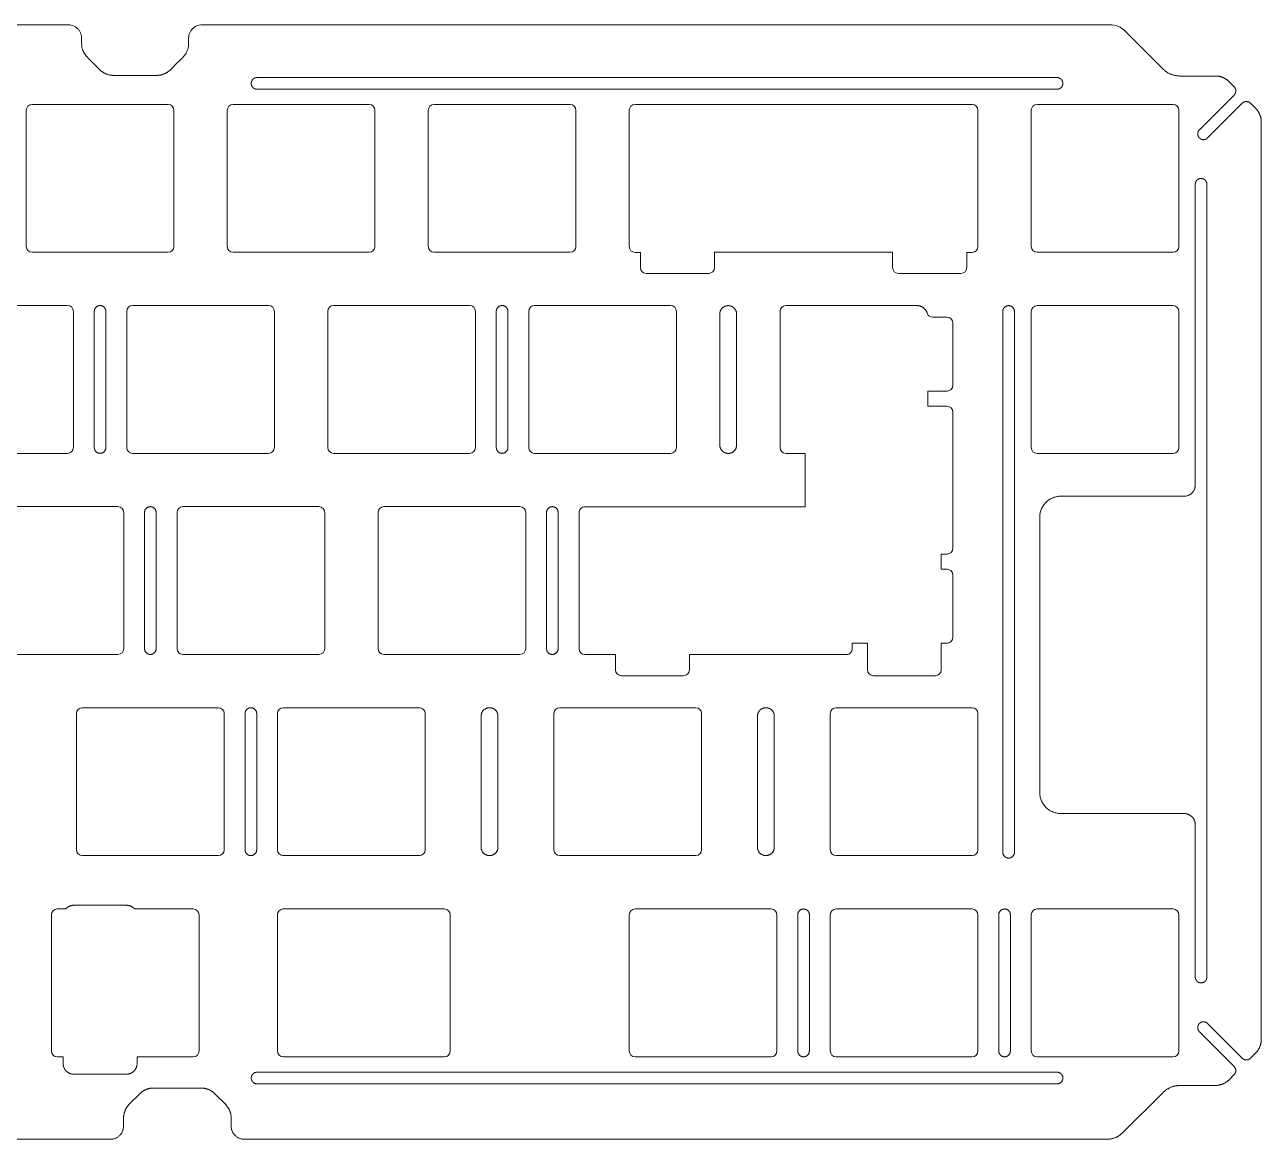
# Model space of a CAD drawing. Header units: inches. Extents: x -352 to 354, y -90 to 112.
# Drawn here: x 236.8 to 354, y -90.2 to 15.4 of the extents above; entities that cross this region are included whole.
import ezdxf

# ---------------------------------------------------------------- set-up
doc = ezdxf.new("R2010")
doc.units = ezdxf.units.IN
doc.header["$MEASUREMENT"] = 0
doc.layers.add('定位板', color=7, linetype='Continuous', lineweight=18, true_color=0x7efae9)

msp = doc.modelspace()

# ---------------------------------------------------------------- linework, layer by layer
at = {"layer": '定位板'}
for p, q in [((240.9, 15.41), (151.71, 15.41)), ((339.63, 15.41), (253.6, 15.41)), ((242.18, 13.62), (242.18, 14.13)), ((252.32, 14.13), (252.32, 13.62)), ((344.64, 11.24), (341.08, 14.81)), ((243.91, 11.14), (242.97, 12.08)), ((251.3, 11.85), (250.59, 11.14)), ((249.3, 10.61), (245.19, 10.61)), ((349.66, 10.55), (346.31, 10.55)), ((258.8, 10.4), (334.63, 10.4)), ((351.41, 9.53), (350.9, 10.04)), ((334.63, 9.3), (258.8, 9.3)), ((348.12, 5.46), (351.41, 8.75)), ((236.93, -5.6), (236.93, 7.3)), ((237.48, 7.85), (250.38, 7.85)), ((250.93, 7.3), (250.93, -5.6)), ((255.98, -5.6), (255.98, 7.3)), ((256.53, 7.85), (269.43, 7.85)), ((269.98, 7.3), (269.98, -5.6)), ((275.03, -5.6), (275.03, 7.3)), ((275.58, 7.85), (288.48, 7.85)), ((289.03, 7.3), (289.03, -5.6)), ((294.08, -5.61), (294.08, 7.3)), ((294.63, 7.85), (326.58, 7.85)), ((327.13, 7.3), (327.13, -5.61)), ((332.18, 7.3), (332.18, -5.6)), ((345.63, 7.85), (332.73, 7.85)), ((346.18, -5.6), (346.18, 7.3)), ((352.18, 7.97), (348.9, 4.68)), ((353.47, 7.46), (352.96, 7.97)), ((353.98, -80.73), (353.98, 6.23)), ((347.73, -28.2), (347.73, 0.3)), ((348.83, 0.3), (348.83, -74.8)), ((250.38, -6.15), (237.48, -6.15)), ((269.43, -6.15), (256.53, -6.15)), ((288.48, -6.15), (275.58, -6.15)), ((332.73, -6.15), (345.63, -6.15)), ((301.61, -8.15), (295.69, -8.15)), ((325.52, -8.15), (319.59, -8.15)), ((227.95, -11.19), (240.85, -11.19)), ((247, -11.19), (259.9, -11.19)), ((266.05, -11.19), (278.95, -11.19)), ((285.1, -11.19), (298, -11.19)), ((308.92, -11.2), (321.37, -11.2)), ((332.73, -11.2), (345.63, -11.2)), ((241.4, -11.74), (241.4, -24.64)), ((243.38, -24.64), (243.38, -11.74)), ((244.48, -11.74), (244.48, -24.64)), ((246.45, -24.64), (246.45, -11.74)), ((260.45, -11.74), (260.45, -24.64)), ((265.5, -24.64), (265.5, -11.74)), ((279.5, -11.74), (279.5, -24.64)), ((281.48, -24.64), (281.48, -11.74)), ((282.58, -11.74), (282.58, -24.64)), ((284.55, -24.64), (284.55, -11.74)), ((298.55, -11.74), (298.55, -24.64)), ((302.66, -24.4), (302.66, -12)), ((304.26, -12), (304.26, -24.4)), ((308.37, -24.65), (308.37, -11.75)), ((322.84, -12.29), (324.2, -12.29)), ((324.75, -12.84), (324.75, -18.74)), ((329.49, -62.98), (329.49, -11.75)), ((330.59, -11.75), (330.59, -62.98)), ((332.18, -24.65), (332.18, -11.75)), ((346.18, -11.75), (346.18, -24.65)), ((324.75, -21.28), (324.75, -34.18)), ((240.85, -25.19), (227.95, -25.19)), ((259.9, -25.19), (247, -25.19)), ((278.95, -25.19), (266.05, -25.19)), ((298, -25.19), (285.1, -25.19)), ((345.63, -25.2), (332.73, -25.2)), ((334.99, -29.25), (346.68, -29.25)), ((232.72, -30.24), (245.62, -30.24)), ((251.77, -30.24), (264.67, -30.24)), ((270.82, -30.24), (283.72, -30.24)), ((246.17, -30.79), (246.17, -43.69)), ((248.14, -43.69), (248.14, -30.79)), ((249.24, -30.79), (249.24, -43.69)), ((251.22, -43.69), (251.22, -30.79)), ((265.22, -30.79), (265.22, -43.69)), ((270.27, -43.69), (270.27, -30.79)), ((284.27, -30.79), (284.27, -43.69)), ((286.24, -43.69), (286.24, -30.79)), ((287.34, -30.79), (287.34, -43.69)), ((289.32, -43.7), (289.32, -30.8)), ((324.75, -36.72), (324.75, -42.62)), ((245.62, -44.24), (232.72, -44.24)), ((264.67, -44.24), (251.77, -44.24)), ((283.72, -44.24), (270.82, -44.24)), ((299.23, -46.25), (293.33, -46.25)), ((323.11, -46.25), (317.21, -46.25)), ((241.69, -62.74), (241.69, -49.84)), ((242.24, -49.29), (255.14, -49.29)), ((255.69, -49.84), (255.69, -62.74)), ((257.67, -62.74), (257.67, -49.84)), ((258.77, -49.84), (258.77, -62.74)), ((260.74, -62.74), (260.74, -49.84)), ((261.29, -49.29), (274.19, -49.29)), ((274.74, -49.84), (274.74, -62.74)), ((280.04, -62.49), (280.04, -50.09)), ((281.64, -50.09), (281.64, -62.49)), ((286.94, -62.74), (286.94, -49.84)), ((287.49, -49.29), (300.39, -49.29)), ((300.94, -49.84), (300.94, -62.74)), ((306.23, -62.49), (306.23, -50.09)), ((307.83, -50.09), (307.83, -62.49)), ((313.13, -62.74), (313.13, -49.84)), ((313.68, -49.29), (326.58, -49.29)), ((327.13, -49.84), (327.13, -62.74)), ((346.68, -59.31), (334.99, -59.31)), ((347.73, -74.8), (347.73, -60.36)), ((255.14, -63.29), (242.24, -63.29)), ((274.19, -63.29), (261.29, -63.29)), ((300.39, -63.29), (287.49, -63.29)), ((326.58, -63.29), (313.68, -63.29)), ((239.31, -81.8), (239.31, -68.9)), ((239.86, -68.35), (240.67, -68.35)), ((241.43, -68), (246.43, -68)), ((247.19, -68.35), (252.76, -68.35)), ((253.31, -68.9), (253.31, -81.8)), ((260.74, -81.8), (260.74, -68.9)), ((261.29, -68.35), (276.57, -68.35)), ((277.12, -68.9), (277.12, -81.8)), ((294.08, -81.8), (294.08, -68.9)), ((294.63, -68.35), (307.53, -68.35)), ((308.08, -68.9), (308.08, -81.8)), ((310.05, -81.8), (310.05, -68.9)), ((311.15, -68.9), (311.15, -81.8)), ((313.13, -81.8), (313.13, -68.9)), ((313.68, -68.35), (326.58, -68.35)), ((327.13, -68.9), (327.13, -81.8)), ((329.1, -81.8), (329.1, -68.9)), ((330.2, -68.9), (330.2, -81.8)), ((332.18, -81.8), (332.18, -68.9)), ((332.73, -68.35), (345.63, -68.35)), ((346.18, -68.9), (346.18, -81.8)), ((348.9, -79.19), (352.18, -82.48)), ((351.41, -83.26), (348.12, -79.97)), ((352.96, -82.48), (353.47, -81.97)), ((276.57, -82.35), (261.29, -82.35)), ((307.53, -82.35), (294.63, -82.35)), ((326.58, -82.35), (313.68, -82.35)), ((345.63, -82.35), (332.73, -82.35)), ((246.43, -84), (241.43, -84)), ((334.63, -83.81), (258.8, -83.81)), ((350.9, -84.55), (351.41, -84.04)), ((248.99, -85.31), (253.5, -85.31)), ((258.8, -84.91), (334.63, -84.91)), ((346.31, -85.06), (349.66, -85.06)), ((246.69, -86.85), (247.68, -85.85)), ((254.81, -85.85), (255.8, -86.85)), ((340.83, -89.56), (344.65, -85.75)), ((246.15, -88.91), (246.15, -88.16)), ((256.35, -88.16), (256.35, -88.91)), ((147.71, -90.16), (244.9, -90.16)), ((257.6, -90.16), (339.38, -90.16))]:
    msp.add_line(p, q, dxfattribs=at)
for points in [[(295.14, -7.6), (295.14, -6.16), (294.63, -6.16)], [(319.04, -7.6), (319.04, -6.15), (302.16, -6.15), (302.16, -7.6)], [(326.58, -6.16), (326.07, -6.16), (326.07, -7.6)], [(324.2, -19.29), (322.37, -19.29), (322.37, -20.73), (324.2, -20.73)], [(289.87, -30.25), (310.75, -30.25), (310.75, -25.2), (308.92, -25.2)], [(332.99, -57.31), (332.99, -31.25)], [(324.2, -34.73), (323.66, -34.73), (323.66, -36.17), (324.2, -36.17)], [(316.66, -45.7), (316.66, -43.17), (315.22, -43.17), (315.22, -43.7)], [(324.2, -43.17), (323.66, -43.17), (323.66, -45.7)], [(292.78, -45.7), (292.78, -44.25), (289.87, -44.25)], [(314.67, -44.25), (299.78, -44.25), (299.78, -45.7)], [(240.43, -83), (240.43, -82.35), (239.86, -82.35)], [(252.76, -82.35), (247.43, -82.35), (247.43, -83)]]:
    msp.add_lwpolyline(points, dxfattribs=at)
for centre, radius, start, end in [((339.63, 13.36), 2.05, 44.9946, 90), ((237.48, 7.3), 0.55, 90, 180), ((250.38, 7.3), 0.55, 0, 90), ((256.53, 7.3), 0.55, 90, 180), ((269.43, 7.3), 0.55, 0, 90), ((275.58, 7.3), 0.55, 90, 180), ((288.48, 7.3), 0.55, 0, 90), ((294.63, 7.3), 0.55, 90, 180), ((326.58, 7.3), 0.55, 360, 90), ((332.73, 7.3), 0.55, 90, 180), ((345.63, 7.3), 0.55, 0, 90), ((237.48, -5.6), 0.55, 180, 270), ((250.38, -5.6), 0.55, 270, 0), ((256.53, -5.6), 0.55, 180, 270), ((269.43, -5.6), 0.55, 270, 0), ((275.58, -5.6), 0.55, 180, 270), ((288.48, -5.6), 0.55, 270, 0), ((294.63, -5.61), 0.55, 180, 270), ((326.58, -5.61), 0.55, 270, 0), ((332.73, -5.6), 0.55, 180, 270), ((345.63, -5.6), 0.55, 270, 0), ((295.69, -7.6), 0.55, 180, 270), ((301.61, -7.6), 0.55, 270, 0), ((319.59, -7.6), 0.55, 180, 270), ((325.52, -7.6), 0.55, 270, 0), ((240.85, -11.74), 0.55, 0, 90), ((247, -11.74), 0.55, 90, 180), ((259.9, -11.74), 0.55, 0, 90), ((266.05, -11.74), 0.55, 90, 180), ((278.95, -11.74), 0.55, 0, 90), ((285.1, -11.74), 0.55, 90, 180), ((298, -11.74), 0.55, 0, 90), ((308.92, -11.75), 0.55, 90, 180), ((332.73, -11.75), 0.55, 90, 180), ((345.63, -11.75), 0.55, 0, 90), ((322.84, -11.74), 0.55, 197.3944, 215.0787), ((322.84, -11.74), 0.55, 215.0787, 270), ((324.2, -12.84), 0.55, 0, 90), ((324.2, -18.74), 0.55, 270, 360), ((324.2, -21.28), 0.55, 0, 90), ((240.85, -24.64), 0.55, 270, 0), ((247, -24.64), 0.55, 180, 270), ((259.9, -24.64), 0.55, 270, 0), ((266.05, -24.64), 0.55, 180, 270), ((278.95, -24.64), 0.55, 270, 0), ((285.1, -24.64), 0.55, 180, 270), ((298, -24.64), 0.55, 270, 0), ((308.92, -24.65), 0.55, 180, 270), ((332.73, -24.65), 0.55, 180, 270), ((345.63, -24.65), 0.55, 270, 0), ((245.62, -30.79), 0.55, 360, 90), ((251.77, -30.79), 0.55, 90, 180), ((264.67, -30.79), 0.55, 0, 90), ((270.82, -30.79), 0.55, 90, 180), ((283.72, -30.79), 0.55, 0, 90), ((289.87, -30.8), 0.55, 89.9999, 179.9999), ((324.2, -34.18), 0.55, 270, 0), ((324.2, -36.72), 0.55, 0, 90), ((324.2, -42.62), 0.55, 270, 0), ((245.62, -43.69), 0.55, 270, 0), ((251.77, -43.69), 0.55, 180, 270), ((264.67, -43.69), 0.55, 270, 360), ((270.82, -43.69), 0.55, 180, 270), ((283.72, -43.69), 0.55, 270, 360), ((289.87, -43.7), 0.55, 180, 270), ((314.67, -43.7), 0.55, 269.9974, 0), ((293.33, -45.7), 0.55, 180, 270), ((299.23, -45.7), 0.55, 270, 360), ((317.21, -45.7), 0.55, 180, 270), ((323.11, -45.7), 0.55, 270, 0), ((242.24, -49.84), 0.55, 90, 180), ((255.14, -49.84), 0.55, 0, 90), ((261.29, -49.84), 0.55, 90, 180), ((274.19, -49.84), 0.55, 0, 90), ((287.49, -49.84), 0.55, 90, 180), ((300.39, -49.84), 0.55, 0, 90), ((313.68, -49.84), 0.55, 90, 180), ((326.58, -49.84), 0.55, 0, 90), ((242.24, -62.74), 0.55, 180, 270), ((255.14, -62.74), 0.55, 270, 0), ((261.29, -62.74), 0.55, 180, 270), ((274.19, -62.74), 0.55, 270, 360), ((287.49, -62.74), 0.55, 180, 270), ((300.39, -62.74), 0.55, 270, 0), ((313.68, -62.74), 0.55, 180, 270), ((326.58, -62.74), 0.55, 270, 0), ((239.86, -68.9), 0.55, 90, 180), ((252.76, -68.9), 0.55, 360, 90), ((261.29, -68.9), 0.55, 90, 180), ((276.57, -68.9), 0.55, 0, 90), ((294.63, -68.9), 0.55, 90, 180), ((307.53, -68.9), 0.55, 0, 90), ((313.68, -68.9), 0.55, 90, 180), ((326.58, -68.9), 0.55, 0, 90), ((332.73, -68.9), 0.55, 90, 180), ((345.63, -68.9), 0.55, 0, 90), ((239.86, -81.8), 0.55, 180, 270), ((252.76, -81.8), 0.55, 270, 360), ((261.29, -81.8), 0.55, 180, 270), ((276.57, -81.8), 0.55, 270, 0), ((294.63, -81.8), 0.55, 180, 270), ((307.53, -81.8), 0.55, 270, 0), ((313.68, -81.8), 0.55, 180, 270), ((326.58, -81.8), 0.55, 270, 0), ((332.73, -81.8), 0.55, 180, 270), ((345.63, -81.8), 0.55, 270, 0)]:
    msp.add_arc(centre, radius, start, end, dxfattribs=at)
for points, knots in [([(242.18, 14.13), (242.18, 14.22), (242.16, 14.4), (242.07, 14.65), (241.94, 14.89), (241.78, 15.06), (241.64, 15.17), (241.49, 15.27), (241.25, 15.37), (241.03, 15.41), (240.9, 15.41)], [0, 0, 0, 0, 0.270409, 0.53969, 0.810573, 1.079993, 1.215297, 1.349347, 1.619887, 2.009126, 2.009126, 2.009126, 2.009126]), ([(253.6, 15.41), (253.51, 15.41), (253.33, 15.39), (253.07, 15.3), (252.83, 15.17), (252.67, 15.01), (252.55, 14.87), (252.46, 14.72), (252.35, 14.48), (252.32, 14.26), (252.32, 14.13)], [0, 0, 0, 0, 0.27, 0.539024, 0.809562, 1.078913, 1.214216, 1.348264, 1.618802, 2.00913, 2.00913, 2.00913, 2.00913]), ([(242.97, 12.08), (242.91, 12.13), (242.83, 12.21), (242.73, 12.32), (242.57, 12.48), (242.38, 12.76), (242.21, 13.17), (242.18, 13.47), (242.18, 13.62)], [0, 0, 0, 0, 0.226166, 0.339291, 0.451747, 0.898127, 1.343074, 1.790147, 1.790147, 1.790147, 1.790147]), ([(252.32, 13.62), (252.32, 13.44), (252.26, 13.09), (252.07, 12.68), (251.89, 12.45), (251.8, 12.35), (251.74, 12.29), (251.57, 12.12), (251.42, 11.97), (251.3, 11.85)], [0, 0, 0, 0, 0.536114, 1.070188, 1.338389, 1.405732, 1.470928, 1.599057, 2.111465, 2.111465, 2.111465, 2.111465])]:
    msp.add_open_spline(points, degree=3, knots=knots, dxfattribs=at)
for points, weights in [([(245.19, 10.61), (244.44, 10.61), (243.91, 11.14)], [1, 0.924007551812, 1]), ([(250.59, 11.14), (250.05, 10.61), (249.3, 10.61)], [1, 0.924007565087, 1]), ([(346.31, 10.55), (345.33, 10.55), (344.64, 11.24)], [1, 0.923879691408, 1]), ([(350.9, 10.04), (350.38, 10.55), (349.66, 10.55)], [1, 0.923879600391, 1]), ([(352.96, 7.97), (352.57, 8.36), (352.18, 7.97)], [1, 0.707107590626, 1]), ([(353.98, 6.23), (353.98, 6.95), (353.47, 7.46)], [1, 0.923879441589, 1]), ([(321.37, -11.2), (322.1, -11.2), (322.32, -11.91)], [1, 0.766694003658, 0.905070821617]), ([(332.99, -31.25), (332.99, -29.25), (334.99, -29.25)], [1, 0.70710678129, 1]), ([(346.68, -29.25), (347.73, -29.25), (347.73, -28.2)], [1, 0.707106781291, 1]), ([(334.99, -59.31), (332.99, -59.31), (332.99, -57.31)], [1, 0.707106781083, 1]), ([(347.73, -60.36), (347.73, -59.31), (346.68, -59.31)], [1, 0.707106781083, 1]), ([(240.67, -68.35), (240.97, -68), (241.43, -68)], [1, 0.908358085834, 1]), ([(246.43, -68), (246.89, -68), (247.19, -68.35)], [1, 0.908366034858, 1]), ([(353.47, -81.97), (353.98, -81.46), (353.98, -80.73)], [1, 0.923879562469, 1]), ([(241.43, -84), (240.43, -84), (240.43, -83)], [1, 0.70710761271, 1]), ([(247.43, -83), (247.43, -84), (246.43, -84)], [1, 0.707116358298, 1]), ([(352.18, -82.48), (352.57, -82.87), (352.96, -82.48)], [1, 0.707107007069, 1]), ([(351.41, -84.04), (351.79, -83.65), (351.41, -83.26)], [1, 0.707106961506, 1]), ([(247.68, -85.85), (248.23, -85.31), (248.99, -85.31)], [1, 0.923879532511, 1]), ([(253.5, -85.31), (254.27, -85.31), (254.81, -85.85)], [1, 0.923879532512, 1]), ([(344.65, -85.75), (345.33, -85.06), (346.31, -85.06)], [1, 0.92387950951, 1]), ([(349.66, -85.06), (350.38, -85.06), (350.9, -84.55)], [1, 0.923878833703, 1]), ([(246.15, -88.16), (246.15, -87.39), (246.69, -86.85)], [1, 0.923879532519, 1]), ([(255.8, -86.85), (256.35, -87.39), (256.35, -88.16)], [1, 0.923879532521, 1]), ([(244.9, -90.16), (246.15, -90.16), (246.15, -88.91)], [1, 0.707207195816, 1]), ([(256.35, -88.91), (256.35, -90.16), (257.6, -90.16)], [1, 0.707115829624, 1]), ([(339.38, -90.16), (340.23, -90.16), (340.83, -89.56)], [1, 0.923879532515, 1])]:
    msp.add_rational_spline(points, weights, degree=2, dxfattribs=at)
for points, weights, knots in [([(258.8, 9.3), (258.57, 9.3), (258.41, 9.46), (258.25, 9.62), (258.25, 9.85), (258.25, 10.08), (258.41, 10.24), (258.57, 10.4), (258.8, 10.4)], [1, 0.923879294436, 1, 0.923879294436, 1, 0.923879294436, 1, 0.923879294436, 1], [0, 0, 0, 0.429199, 0.429199, 0.858398, 0.858398, 1.287597, 1.287597, 1.716796, 1.716796, 1.716796]), ([(334.63, 10.4), (334.86, 10.4), (335.02, 10.24), (335.18, 10.08), (335.18, 9.85), (335.18, 9.62), (335.02, 9.46), (334.86, 9.3), (334.63, 9.3)], [1, 0.923879294436, 1, 0.923879294436, 1, 0.923879294436, 1, 0.923879294436, 1], [0, 0, 0, 0.429199, 0.429199, 0.858398, 0.858398, 1.287597, 1.287597, 1.716796, 1.716796, 1.716796]), ([(351.41, 8.75), (351.57, 8.91), (351.57, 9.14), (351.57, 9.37), (351.41, 9.53)], [1, 0.923879423395, 1, 0.923879423395, 1], [0, 0, 0, 0.4291982, 0.4291982, 0.8583963, 0.8583963, 0.8583963]), ([(348.9, 4.68), (348.73, 4.52), (348.51, 4.52), (348.28, 4.52), (348.12, 4.68), (347.96, 4.85), (347.96, 5.07), (347.96, 5.3), (348.12, 5.46)], [1, 0.923879301713, 1, 0.923879301713, 1, 0.923879301713, 1, 0.923879301713, 1], [0, 0, 0, 0.429199, 0.429199, 0.858398, 0.858398, 1.287597, 1.287597, 1.716796, 1.716796, 1.716796]), ([(347.73, 0.3), (347.73, 0.52), (347.89, 0.68), (348.05, 0.85), (348.28, 0.85), (348.51, 0.85), (348.67, 0.68), (348.83, 0.52), (348.83, 0.3)], [1, 0.923879413392, 1, 0.923879413392, 1, 0.923879413392, 1, 0.923879413392, 1], [0, 0, 0, 0.429199, 0.429199, 0.858398, 0.858398, 1.287597, 1.287597, 1.716796, 1.716796, 1.716796]), ([(243.38, -11.74), (243.38, -11.19), (243.93, -11.19), (244.48, -11.19), (244.48, -11.74)], [1, 0.707107191605, 1, 0.707107191605, 1], [0, 0, 0, 0.841903, 0.841903, 1.683806, 1.683806, 1.683806]), ([(281.48, -11.74), (281.48, -11.19), (282.03, -11.19), (282.58, -11.19), (282.58, -11.74)], [1, 0.707107191605, 1, 0.707107191605, 1], [0, 0, 0, 0.841903, 0.841903, 1.683806, 1.683806, 1.683806]), ([(302.66, -12), (302.66, -11.67), (302.89, -11.44), (303.13, -11.2), (303.46, -11.2), (303.79, -11.2), (304.02, -11.44), (304.26, -11.67), (304.26, -12)], [1, 0.923879456129, 1, 0.923879456129, 1, 0.923879456129, 1, 0.923879456129, 1], [0, 0, 0, 0.624289, 0.624289, 1.248579, 1.248579, 1.872868, 1.872868, 2.497157, 2.497157, 2.497157]), ([(329.49, -11.75), (329.49, -11.2), (330.04, -11.2), (330.59, -11.2), (330.59, -11.75)], [1, 0.70710719216, 1, 0.70710719216, 1], [0, 0, 0, 0.841903, 0.841903, 1.683806, 1.683806, 1.683806]), ([(304.26, -24.4), (304.26, -25.2), (303.46, -25.2), (302.66, -25.2), (302.66, -24.4)], [1, 0.707107191832, 1, 0.707107191832, 1], [0, 0, 0, 1.224586, 1.224586, 2.449172, 2.449172, 2.449172]), ([(244.48, -24.64), (244.48, -25.19), (243.93, -25.19), (243.38, -25.19), (243.38, -24.64)], [1, 0.707107191605, 1, 0.707107191605, 1], [0, 0, 0, 0.841903, 0.841903, 1.683806, 1.683806, 1.683806]), ([(282.58, -24.64), (282.58, -25.19), (282.03, -25.19), (281.48, -25.19), (281.48, -24.64)], [1, 0.707107191605, 1, 0.707107191605, 1], [0, 0, 0, 0.841903, 0.841903, 1.683806, 1.683806, 1.683806]), ([(248.14, -30.79), (248.14, -30.24), (248.69, -30.24), (249.24, -30.24), (249.24, -30.79)], [1, 0.707107191606, 1, 0.707107191606, 1], [0, 0, 0, 0.841903, 0.841903, 1.683806, 1.683806, 1.683806]), ([(286.24, -30.79), (286.24, -30.24), (286.79, -30.24), (287.34, -30.24), (287.34, -30.79)], [1, 0.707107191605, 1, 0.707107191605, 1], [0, 0, 0, 0.841903, 0.841903, 1.683806, 1.683806, 1.683806]), ([(249.24, -43.69), (249.24, -44.24), (248.69, -44.24), (248.14, -44.24), (248.14, -43.69)], [1, 0.707107191605, 1, 0.707107191605, 1], [0, 0, 0, 0.841903, 0.841903, 1.683806, 1.683806, 1.683806]), ([(287.34, -43.69), (287.34, -44.24), (286.79, -44.24), (286.24, -44.24), (286.24, -43.69)], [1, 0.707107191605, 1, 0.707107191605, 1], [0, 0, 0, 0.841903, 0.841903, 1.683806, 1.683806, 1.683806]), ([(257.67, -49.84), (257.67, -49.29), (258.22, -49.29), (258.77, -49.29), (258.77, -49.84)], [1, 0.707107191606, 1, 0.707107191606, 1], [0, 0, 0, 0.841903, 0.841903, 1.683806, 1.683806, 1.683806]), ([(280.04, -50.09), (280.04, -49.76), (280.27, -49.52), (280.51, -49.29), (280.84, -49.29), (281.17, -49.29), (281.41, -49.52), (281.64, -49.76), (281.64, -50.09)], [1, 0.923879456129, 1, 0.923879456129, 1, 0.923879456129, 1, 0.923879456129, 1], [0, 0, 0, 0.624289, 0.624289, 1.248579, 1.248579, 1.872868, 1.872868, 2.497157, 2.497157, 2.497157]), ([(306.23, -50.09), (306.23, -49.76), (306.47, -49.52), (306.7, -49.29), (307.03, -49.29), (307.36, -49.29), (307.6, -49.52), (307.83, -49.76), (307.83, -50.09)], [1, 0.923879456129, 1, 0.923879456129, 1, 0.923879456129, 1, 0.923879456129, 1], [0, 0, 0, 0.624289, 0.624289, 1.248579, 1.248579, 1.872868, 1.872868, 2.497157, 2.497157, 2.497157]), ([(258.77, -62.74), (258.77, -63.29), (258.22, -63.29), (257.67, -63.29), (257.67, -62.74)], [1, 0.707107191605, 1, 0.707107191605, 1], [0, 0, 0, 0.841903, 0.841903, 1.683806, 1.683806, 1.683806]), ([(281.64, -62.49), (281.64, -63.29), (280.84, -63.29), (280.04, -63.29), (280.04, -62.49)], [1, 0.707107191832, 1, 0.707107191832, 1], [0, 0, 0, 1.224586, 1.224586, 2.449172, 2.449172, 2.449172]), ([(307.83, -62.49), (307.83, -63.29), (307.03, -63.29), (306.23, -63.29), (306.23, -62.49)], [1, 0.707107191832, 1, 0.707107191832, 1], [0, 0, 0, 1.224586, 1.224586, 2.449172, 2.449172, 2.449172]), ([(330.59, -62.98), (330.59, -63.53), (330.04, -63.53), (329.49, -63.53), (329.49, -62.98)], [1, 0.707107191605, 1, 0.707107191605, 1], [0, 0, 0, 0.841903, 0.841903, 1.683806, 1.683806, 1.683806]), ([(310.05, -68.9), (310.05, -68.35), (310.6, -68.35), (311.15, -68.35), (311.15, -68.9)], [1, 0.707107191605, 1, 0.707107191605, 1], [0, 0, 0, 0.841903, 0.841903, 1.683806, 1.683806, 1.683806]), ([(329.1, -68.9), (329.1, -68.35), (329.65, -68.35), (330.2, -68.35), (330.2, -68.9)], [1, 0.707107191605, 1, 0.707107191605, 1], [0, 0, 0, 0.841903, 0.841903, 1.683806, 1.683806, 1.683806]), ([(348.83, -74.8), (348.83, -75.03), (348.67, -75.19), (348.51, -75.35), (348.28, -75.35), (348.05, -75.35), (347.89, -75.19), (347.73, -75.03), (347.73, -74.8)], [1, 0.923879413392, 1, 0.923879413392, 1, 0.923879413392, 1, 0.923879413392, 1], [0, 0, 0, 0.429199, 0.429199, 0.858398, 0.858398, 1.287597, 1.287597, 1.716796, 1.716796, 1.716796]), ([(348.12, -79.97), (347.96, -79.81), (347.96, -79.58), (347.96, -79.35), (348.12, -79.19), (348.28, -79.03), (348.51, -79.03), (348.73, -79.03), (348.9, -79.19)], [1, 0.923879301732, 1, 0.923879301732, 1, 0.923879301732, 1, 0.923879301732, 1], [0, 0, 0, 0.429199, 0.429199, 0.858399, 0.858399, 1.287598, 1.287598, 1.716797, 1.716797, 1.716797]), ([(311.15, -81.8), (311.15, -82.35), (310.6, -82.35), (310.05, -82.35), (310.05, -81.8)], [1, 0.707107191605, 1, 0.707107191605, 1], [0, 0, 0, 0.841903, 0.841903, 1.683806, 1.683806, 1.683806]), ([(330.2, -81.8), (330.2, -82.35), (329.65, -82.35), (329.1, -82.35), (329.1, -81.8)], [1, 0.707107191605, 1, 0.707107191605, 1], [0, 0, 0, 0.841903, 0.841903, 1.683806, 1.683806, 1.683806]), ([(258.8, -83.81), (258.57, -83.81), (258.41, -83.97), (258.25, -84.13), (258.25, -84.36), (258.25, -84.58), (258.41, -84.75), (258.57, -84.91), (258.8, -84.91)], [1, 0.923879294436, 1, 0.923879294436, 1, 0.923879294436, 1, 0.923879294436, 1], [0, 0, 0, 0.429199, 0.429199, 0.858398, 0.858398, 1.287597, 1.287597, 1.716796, 1.716796, 1.716796]), ([(334.63, -84.91), (334.86, -84.91), (335.02, -84.75), (335.18, -84.58), (335.18, -84.36), (335.18, -84.13), (335.02, -83.97), (334.86, -83.81), (334.63, -83.81)], [1, 0.923879294436, 1, 0.923879294436, 1, 0.923879294436, 1, 0.923879294436, 1], [0, 0, 0, 0.429199, 0.429199, 0.858398, 0.858398, 1.287597, 1.287597, 1.716796, 1.716796, 1.716796])]:
    msp.add_rational_spline(points, weights, degree=2, knots=knots, dxfattribs=at)

doc.saveas('drawing.dxf')
